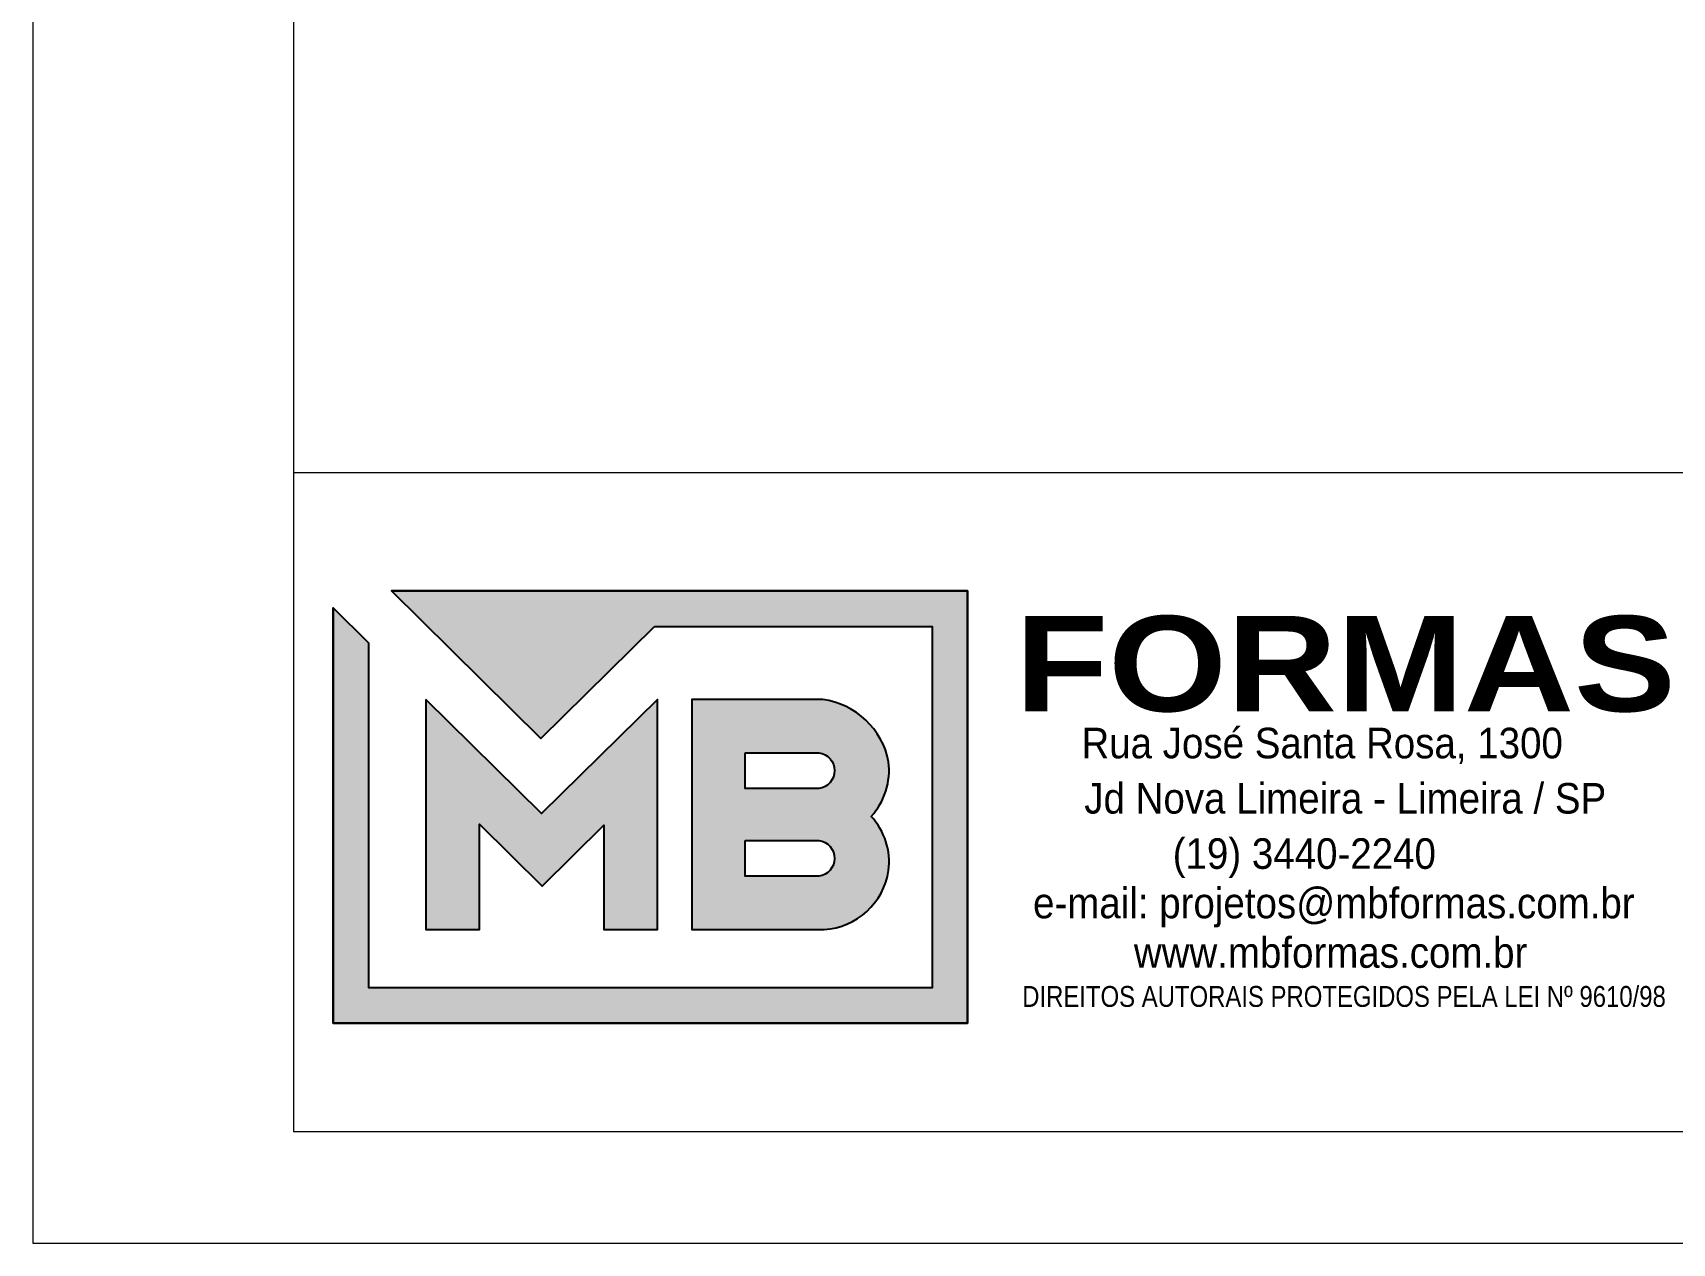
# Model space of a CAD drawing. Extents: x -20676 to 4767, y -817 to 13976.
# Drawn here: x -15921.4 to -15481.3, y 7532.3 to 7857.2 of the extents above; entities that cross this region are included whole.
import ezdxf

# ---------------------------------------------------------------- set-up
doc = ezdxf.new("R2010")
doc.units = 0
doc.layers.get('0').update_dxf_attribs({"lineweight": 13})
doc.layers.add('MB_LOGO', color=254, linetype='Continuous')
doc.styles.add('MB_C02', font='arial.ttf', dxfattribs={"height": 2})
doc.styles.add('MB_C03', font='arial.ttf', dxfattribs={"height": 2.5})
doc.styles.add('MB_C04', font='arial.ttf', dxfattribs={"height": 6})
doc.styles.add('MB_LOGO', font='ariblk.ttf', dxfattribs={"height": 75})
doc.styles.add('MB_TEXT', font='ARIALN.TTF', dxfattribs={"height": 10})

# ---------------------------------------------------------------- blocks, each defined once
blk = doc.blocks.new('LOGO2')
at = {"layer": 'MB_LOGO', "linetype": 'Continuous'}
h = blk.add_hatch(color=256, dxfattribs=at)
h.dxf.hatch_style = 1
h.set_gradient(color1=(242, 132, 69), color2=(247, 180, 141), rotation=90, tint=1)
h.paths.add_polyline_path([(7.477, 9.642), (10.445, 12.568), (17.711, 12.568), (17.711, 3.118), (2.97, 3.118), (2.97, 12.138), (2.038, 13.057), (2.038, 2.186), (18.642, 2.186), (18.642, 13.5), (3.564, 13.5)])
h = blk.add_hatch(color=256, dxfattribs=at)
h.dxf.hatch_style = 1
h.set_gradient(color1=(242, 132, 69), color2=(247, 180, 141), rotation=90, tint=1)
h.paths.add_polyline_path([(10.523, 4.639), (10.523, 10.662), (7.495, 7.677), (4.467, 10.662), (4.467, 4.639), (5.865, 4.639), (5.865, 7.398), (7.51, 5.776), (9.126, 7.369), (9.126, 4.639)])
h = blk.add_hatch(color=256, dxfattribs=at)
h.dxf.hatch_style = 1
h.set_gradient(color1=(242, 132, 69), color2=(247, 180, 141), rotation=90, tint=1)
h.paths.add_polyline_path([(11.422, 10.662), (11.422, 4.639), (14.889, 4.639, 0.350532), (16.575, 6.184, 0.219217), (16.12, 7.6, 0.21502), (16.575, 9.029, 0.319901), (14.853, 10.662)])
h.paths.add_polyline_path([(14.749, 8.333), (12.819, 8.333), (12.819, 9.265), (14.63, 9.265, -1)], flags=16)
h.paths.add_polyline_path([(14.749, 6.037), (12.819, 6.037), (12.819, 6.969), (14.63, 6.969, -1)], flags=16)
blk.add_lwpolyline([(3.564, 13.5), (18.642, 13.5), (18.642, 2.186), (2.038, 2.186), (2.038, 13.057)], dxfattribs=at)
at = {"layer": 'MB_LOGO', "color": 31, "linetype": 'Continuous', "true_color": 0xf7b48d}
for points in [[(10.445, 12.568), (17.711, 12.568), (17.711, 3.118), (2.97, 3.118), (2.97, 12.138), (2.038, 13.057), (2.038, 2.186), (18.642, 2.186), (18.642, 13.5), (3.564, 13.5), (7.477, 9.642)], [(4.467, 10.662), (4.467, 4.639), (5.865, 4.639), (5.865, 7.398), (7.51, 5.776), (9.126, 7.369), (9.126, 4.639), (10.523, 4.639), (10.523, 10.662), (7.495, 7.677)]]:
    blk.add_lwpolyline(points, close=True, dxfattribs=at)
for points in [[(16.575, 9.029, 0.319901), (14.853, 10.662), (11.422, 10.662), (11.422, 4.639), (14.889, 4.639, 0.350532), (16.575, 6.184, 0.219217), (16.12, 7.6, 0.21502)], [(12.819, 9.265), (14.749, 9.265, -0.880235), (14.749, 8.333), (12.819, 8.333)], [(12.819, 6.969), (14.749, 6.969, -0.880235), (14.749, 6.037), (12.819, 6.037)]]:
    blk.add_lwpolyline(points, format="xyb", close=True, dxfattribs=at)
at = {"layer": 'MB_LOGO', "color": 0, "linetype": 'Continuous', "style": 'MB_LOGO'}
blk.add_text('FORMAS', height=2.4956, dxfattribs=at).set_placement((19.883, 10.351))
at = {"layer": 'MB_LOGO', "color": 0, "style": 'MB_TEXT', "width": 1.1}
for s, p in [('Rua José Santa Rosa, 1300', (21.62, 9.121)), ('Jd Nova Limeira - Limeira / SP', (21.695, 7.675)), ('(19) 3440-2240', (24.009, 6.229)), ('e-mail: projetos@mbformas.com.br', (20.354, 4.935)), ('www.mbformas.com.br', (22.993, 3.64))]:
    blk.add_text(s, height=0.79928, dxfattribs=at).set_placement(p)
at = {"layer": 'MB_LOGO', "color": 252, "style": 'MB_TEXT'}
blk.add_text('DIREITOS AUTORAIS PROTEGIDOS PELA LEI Nº 9610/98', height=0.54602, dxfattribs=at).set_placement((20.07, 2.617))
blk = doc.blocks.new('A$Ceb89ac90')
at = {"color": 1}
blk.add_line((1086.3, 356.72), (70, 356.72), dxfattribs=at)
for points in [[(0, 1199.94), (0, 149.94), (1485.02, 149.94), (1485.02, 1199.94)], [(70, 1169.94), (70, 179.94), (1455.02, 179.94), (1455.02, 1169.94)]]:
    blk.add_lwpolyline(points, close=True, dxfattribs=at)
at = {"xscale": 10.25810868844649, "yscale": 10.25810868844649, "zscale": 10.25810868844649}
blk.add_blockref('LOGO2', (59.71, 186.54), dxfattribs=at)
at = {"color": 5}
for tag, p, height, style in [('REV_05', (1103.14, 338.08), 10.1, 'MB_C02'), ('DATA_REV_05', (1151.54, 337.91), 10.1, 'MB_C02'), ('INFO_REV_05', (1228.12, 337.91), 10.1, 'MB_C02'), ('CLIENTE', (449.73, 328.83), 12.63, 'MB_C03'), ('FASE', (924.57, 320.46), 10.1, 'MB_C02'), ('REV_04', (1103.14, 312.82), 10.1, 'MB_C02'), ('DATA_REV_04', (1151.54, 312.66), 10.1, 'MB_C02'), ('INFO_REV_04', (1228.12, 312.66), 10.1, 'MB_C02'), ('PROJETISTA', (767.99, 285.11), 10.1, 'MB_C02'), ('DATA', (924.57, 285.11), 10.1, 'MB_C02'), ('REV_03', (1103.14, 287.57), 10.1, 'MB_C02'), ('DATA_REV_03', (1151.54, 287.4), 10.1, 'MB_C02'), ('INFO_REV_03', (1228.12, 287.4), 10.1, 'MB_C02'), ('OBRA', (449.73, 273.34), 12.63, 'MB_C03'), ('REV_02', (1103.14, 262.31), 10.1, 'MB_C02'), ('DATA_REV_02', (1151.54, 262.15), 10.1, 'MB_C02'), ('INFO_REV_02', (1228.12, 262.15), 10.1, 'MB_C02'), ('ESC', (924.57, 251.76), 10.1, 'MB_C02'), ('COR', (1010.47, 251.76), 10.1, 'MB_C02'), ('REV_01', (1103.14, 237.06), 10.1, 'MB_C02'), ('DATA_REV_01', (1151.54, 236.89), 10.1, 'MB_C02'), ('INFO_REV_01', (1228.12, 236.89), 10.1, 'MB_C02'), ('PAVIMENTO', (449.73, 215.3), 12.63, 'MB_C03'), ('FL', (1018.09, 194.68), 30.31, 'MB_C04'), ('EMISSÃO_INICIAL', (1228.12, 211.64), 10.1, 'MB_C02'), ('REV_00', (1103.14, 211.8), 10.1, 'MB_C02'), ('DATA_REV_00', (1151.54, 211.64), 10.1, 'MB_C02'), ('REV', (944.1, 205.03), 12.63, 'MB_C03')]:
    blk.add_attdef(tag, p, '', height=height, dxfattribs=dict(at, style=style))
at = {"color": 6, "style": 'MB_C02'}
for tag, p in [('ENDEREÇO_CLIENTE', (449.73, 307.83)), ('ENDEREÇO_OBRA', (449.73, 252.69)), ('TIPO_DE_PROJETO', (449.73, 192.28))]:
    blk.add_attdef(tag, p, '', height=10.1, dxfattribs=at)

msp = doc.modelspace()

# ---------------------------------------------------------------- block references
msp.add_blockref('A$Ceb89ac90', (-15921.4, 7382.32))

doc.saveas('drawing.dxf')
